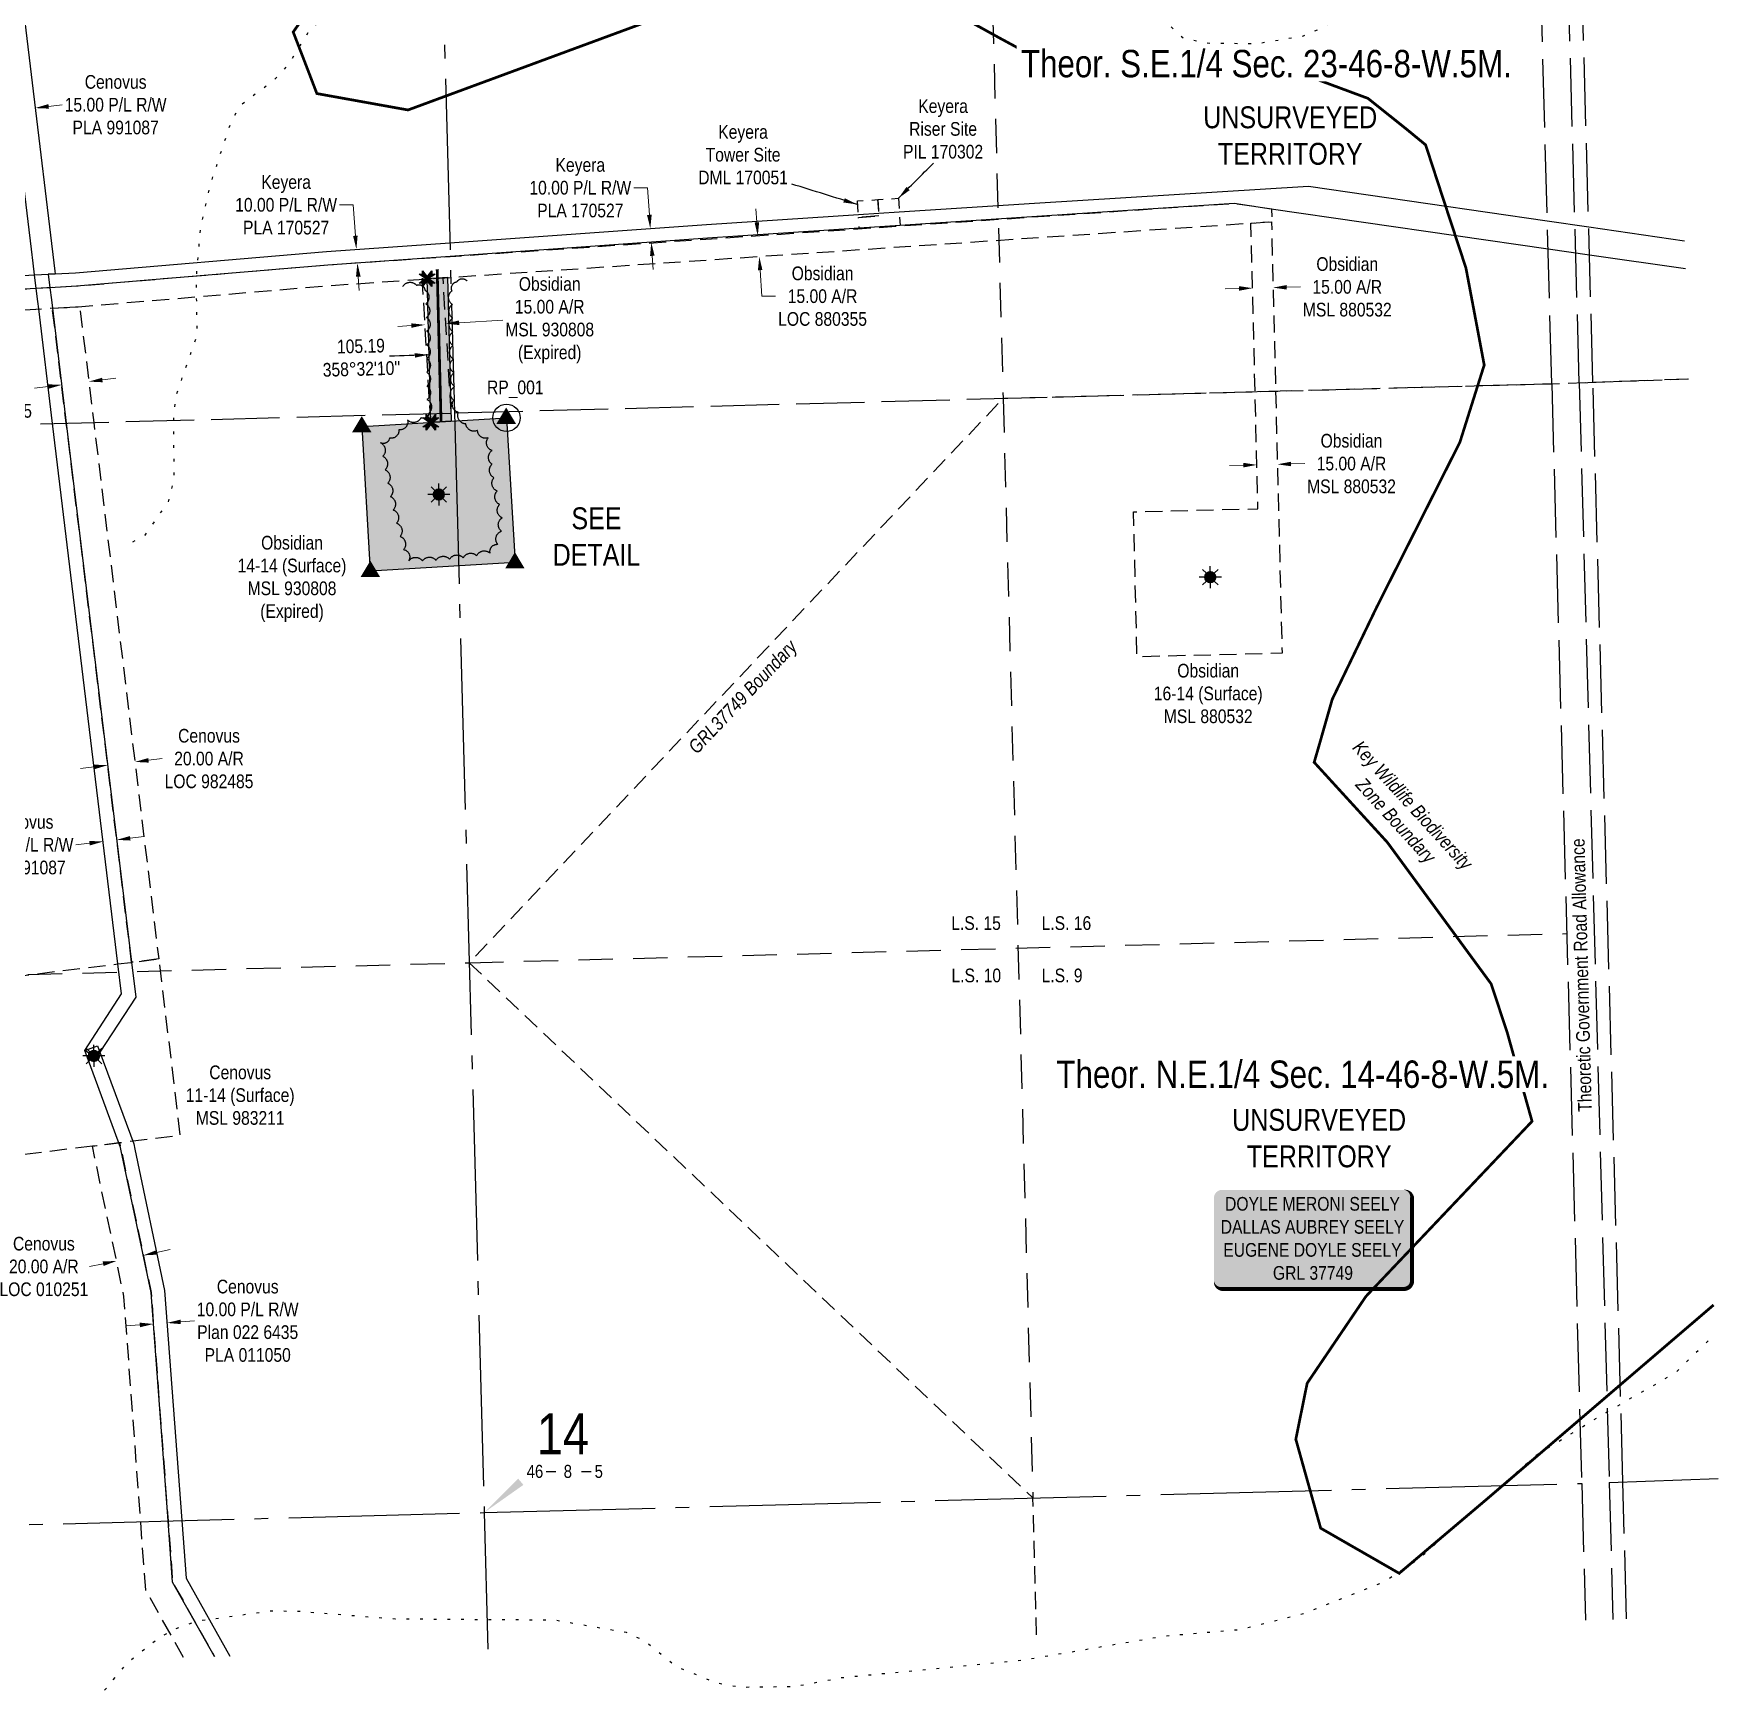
# Model space of a CAD drawing. Extents: x 627787 to 634104, y 5870327 to 5875179.
# Drawn here: x 630441 to 631674, y 5870327 to 5871539 of the extents above; entities that cross this region are included whole.
import ezdxf
from ezdxf.enums import TextEntityAlignment as Align

# ---------------------------------------------------------------- set-up
doc = ezdxf.new("R2010")
doc.units = 0
doc.header["$LTSCALE"] = 5
doc.header["$PDSIZE"] = 0.5
for name, pattern in [('0', [1, 1, 0]), ('DASHDOT2', [12.7, 6.35, -3.175, 0, -3.175]), ('foc-ACCESSROAD', [3.75, 2.5, -1.25]), ('foc-LSD', [8, 5, -3]), ('foc-QUARTERLINE', [33, 25, -3, 2, -3]), ('foc-UNSURVEYED', [12.5, 10, -2.5]), ('foc-WHEELTRACKS', [2, 0.4, -1.6])]:
    doc.linetypes.add(name, pattern=pattern)
doc.layers.get('Defpoints').update_dxf_attribs({"color": 9})
for name, color, linetype in [('10', 1, 'Continuous'), ('35', 37, 'Continuous'), ('9', 3, 'Continuous'), ('AS-OWNER', 7, 'Continuous'), ('AS-ROADS', 254, 'Continuous'), ('AS-SYMBOL', 7, 'Continuous'), ('AS-WILDLIFE', 131, 'DASHDOT2'), ('C-AR', 13, 'foc-ACCESSROAD'), ('C-SYMBOL', 7, 'Continuous'), ('C-WS', 13, 'foc-ACCESSROAD'), ('C-WS-S', 8, 'Continuous'), ('DETAIL-T', 7, 'Continuous'), ('F-AR', 190, 'foc-ACCESSROAD'), ('F-RW', 190, 'Continuous'), ('F-WS', 190, 'foc-ACCESSROAD'), ('L-BD', 7, 'Continuous'), ('L-MON', 1, 'Continuous'), ('L-QSEC', 8, 'foc-QUARTERLINE'), ('L-ROAD-T', 7, 'Continuous'), ('L-SECLBL', 7, 'Continuous'), ('L-SECTION-LSD', 7, 'foc-LSD'), ('L-UNS-T', 3, 'Continuous'), ('L-USEC', 7, 'foc-UNSURVEYED'), ('P-PROPOSED', 10, 'Continuous'), ('P-PROPOSED-H', 21, 'Continuous'), ('T-BUSH', 110, '0'), ('T-WATER-P3', 160, 'foc-WHEELTRACKS')]:
    doc.layers.add(name, color=color, linetype=linetype)
for name, color, linetype, lineweight in [('C-AR-T', 13, 'Continuous', 9), ('C-WS-T', 13, 'Continuous', 9), ('F-AR-T', 190, 'Continuous', 9), ('F-RW-T', 190, 'Continuous', 9), ('F-WS-T', 190, 'Continuous', 9)]:
    doc.layers.add(name, color=color, linetype=linetype, lineweight=lineweight)
doc.styles.add('100L', font='ARIALN.TTF', dxfattribs={"height": 11})
doc.styles.add('175L', font='ARIALN.TTF', dxfattribs={"height": 20})
doc.styles.add('240', font='ARIALN.TTF', dxfattribs={"height": 30})
doc.styles.add('80', font='ARIALN.TTF', dxfattribs={"height": 10})
doc.styles.add('80CG', font='ARIALN.TTF', dxfattribs={"height": 10})
doc.styles.add('80L', font='ARIALN.TTF', dxfattribs={"height": 10})
doc.styles.add('SIMPLEX', font='ARIALN.TTF')
doc.dimstyles.new('Compass 5 000', dxfattribs={"dimscale": 5, "dimtxt": 9, "dimasz": 2, "dimexe": 0.2, "dimexo": 0.0625, "dimgap": 0.5, "dimtad": 0, "dimtih": 1, "dimtoh": 1, "dimzin": 0, "dimdsep": 46, "dimtxsty": '80CG', "dimcen": 0.1, "dimse1": 1, "dimse2": 1, "dimclrd": 256, "dimclrt": 256, "dimaunit": 1, "dimadec": 4, "dimazin": 0, "dimtfac": 0.06, "dimtofl": 0, "dimtmove": 0, "dimatfit": 1, "dimfxl": 0.2, "dimtolj": 1, "dimtzin": 0, "dimlwd": -1, "dimarcsym": 0})

# ---------------------------------------------------------------- blocks, each defined once
blk = doc.blocks.new('L-SECLBL')
at = {"layer": '9', "color": 7}
for p, q in [((-5.1, -27.8), (-12.3, -27.8)), ((20.7, -27.8), (13.5, -27.8))]:
    blk.add_line(p, q, dxfattribs=at)
at = {"layer": '10', "color": 2, "style": 'SIMPLEX'}
blk.add_attdef('SEC', text='', height=30, dxfattribs=at).set_placement((0, 0), align=Align.MIDDLE)
at = {"layer": '10', "color": 5, "style": '80L'}
blk.add_attdef('TWP', text='', height=9.5, dxfattribs=at).set_placement((-14.4, -27.4), align=Align.MIDDLE_RIGHT)
blk.add_attdef('RGE', text='', height=9.5, dxfattribs=at).set_placement((3.6, -27.4), align=Align.MIDDLE_CENTER)
blk.add_attdef('MER', text='', height=9.5, dxfattribs=at).set_placement((23.2, -27.4), align=Align.MIDDLE_LEFT)
blk = doc.blocks.new('GAS')
h = blk.add_hatch(color=255)
h.dxf.hatch_style = 1
edge = h.paths.add_edge_path()
edge.add_arc((0, 0), 0.9, 0, 360)
for p, q in [((-0.81, 0), (-1.62, 0)), ((-0.57, 0.57), (-1.14, 1.14)), ((0, 0.81), (0, 1.62)), ((0.57, 0.57), (1.14, 1.14)), ((1.62, 0), (0.81, 0)), ((-0.57, -0.57), (-1.14, -1.14)), ((0, -0.81), (0, -1.62)), ((1.14, -1.14), (0.57, -0.57))]:
    blk.add_line(p, q)
blk.add_circle((0, 0), 0.8)
blk = doc.blocks.new('*D27')
at = {"layer": 'C-WS-T', "transparency": 16777216}
for p, q in [((631326.1, 5871223.3), (631316.1, 5871223.1)), ((631361.1, 5871224.2), (631371.1, 5871224.4))]:
    blk.add_line(p, q, dxfattribs=at)
for points in [[(631326.1, 5871225), (631326.1, 5871221.6), (631336.1, 5871223.5)], [(631361.1, 5871225.8), (631361.1, 5871222.5), (631351.1, 5871223.9)]]:
    blk.add_solid(points, dxfattribs=at)
at = {"layer": 'Defpoints', "color": 0, "transparency": 16777216}
for p in [(631335.9, 5871231.5), (631350.9, 5871231.9), (631351.1, 5871223.9)]:
    blk.add_point(p, dxfattribs=at)
at = {"layer": 'C-WS-T', "transparency": 16777216, "insert": (631405.3, 5871224.4), "char_height": 10, "attachment_point": 5, "style": '80CG'}
blk.add_mtext('\\A1;Obsidian\\P15.00 A/R\\PMSL 880532', dxfattribs=at)
blk = doc.blocks.new('*D28')
at = {"layer": 'Defpoints', "color": 0, "transparency": 16777216}
for p in [(630519.5, 5870655.3), (630499.9, 5870651.2), (630501.9, 5870641.4)]:
    blk.add_point(p, dxfattribs=at)
at = {"layer": 'F-AR-T', "transparency": 16777216}
for p, q in [((630531.3, 5870647.6), (630541.1, 5870649.7)), ((630492.1, 5870639.4), (630482.3, 5870637.3))]:
    blk.add_line(p, q, dxfattribs=at)
for points in [[(630491.8, 5870641), (630492.5, 5870637.7), (630501.9, 5870641.4)], [(630530.9, 5870649.2), (630531.6, 5870646), (630521.5, 5870645.5)]]:
    blk.add_solid(points, dxfattribs=at)
at = {"layer": 'F-AR-T', "transparency": 16777216, "insert": (630448.8, 5870637.3), "char_height": 10, "attachment_point": 5, "style": '80CG'}
blk.add_mtext('\\A1;Cenovus\\P20.00 A/R\\PLOC 010251', dxfattribs=at)
blk = doc.blocks.new('*D29')
at = {"layer": 'Defpoints', "color": 0, "transparency": 16777216}
for p in [(630515.4, 5871006.3), (630497.1, 5870990.8), (630516.9, 5870993.2)]:
    blk.add_point(p, dxfattribs=at)
at = {"layer": 'F-AR-T', "transparency": 16777216}
for p, q in [((630485.6, 5871002.7), (630475.6, 5871001.5)), ((630525.3, 5871007.5), (630535.3, 5871008.7))]:
    blk.add_line(p, q, dxfattribs=at)
for points in [[(630485.4, 5871004.3), (630485.8, 5871001), (630495.5, 5871003.9)], [(630525.1, 5871009.1), (630525.5, 5871005.8), (630515.4, 5871006.3)]]:
    blk.add_solid(points, dxfattribs=at)
at = {"layer": 'F-AR-T', "transparency": 16777216, "insert": (630569.6, 5871008.7), "char_height": 10, "attachment_point": 5, "style": '80CG'}
blk.add_mtext('\\A1;Cenovus\\P20.00 A/R\\PLOC 982485', dxfattribs=at)
blk = doc.blocks.new('*D30')
at = {"layer": 'Defpoints', "color": 0, "transparency": 16777216}
for p in [(630528.9, 5870596.2), (630538.8, 5870597), (630538.9, 5870596.1)]:
    blk.add_point(p, dxfattribs=at)
at = {"layer": 'F-RW-T', "transparency": 16777216}
for p, q in [((630519, 5870594.6), (630509, 5870593.9)), ((630548.9, 5870596.8), (630558.9, 5870597.6))]:
    blk.add_line(p, q, dxfattribs=at)
for points in [[(630518.8, 5870596.3), (630519.1, 5870592.9), (630528.9, 5870595.3)], [(630548.8, 5870598.5), (630549, 5870595.2), (630538.9, 5870596.1)]]:
    blk.add_solid(points, dxfattribs=at)
at = {"layer": 'F-RW-T', "transparency": 16777216, "insert": (630597.9, 5870597.6), "char_height": 10, "attachment_point": 5, "style": '80CG'}
blk.add_mtext('\\A1;Cenovus\\P10.00 P/L R/W\\PPlan 022 6435\\PPLA 011050', dxfattribs=at)
blk = doc.blocks.new('*D31')
at = {"layer": 'Defpoints', "color": 0, "transparency": 16777216}
for p in [(630491.5, 5870953.6), (630492.2, 5870948.1), (630501.4, 5870954.8)]:
    blk.add_point(p, dxfattribs=at)
at = {"layer": 'F-RW-T', "transparency": 16777216}
for p, q in [((630512, 5870950.5), (630522, 5870951.7)), ((630482.2, 5870946.9), (630472.3, 5870945.7))]:
    blk.add_line(p, q, dxfattribs=at)
for points in [[(630482, 5870948.5), (630482.4, 5870945.2), (630492.2, 5870948.1)], [(630511.8, 5870952.1), (630512.2, 5870948.8), (630502.1, 5870949.3)]]:
    blk.add_solid(points, dxfattribs=at)
at = {"layer": 'F-RW-T', "transparency": 16777216, "insert": (630433.2, 5870945.7), "char_height": 10, "attachment_point": 5, "style": '80CG'}
blk.add_mtext('\\A1;Cenovus\\P10.00 P/L R/W\\PPLA 991087', dxfattribs=at)
blk = doc.blocks.new('*D33')
at = {"layer": 'C-AR-T', "transparency": 16777216}
for p, q in [((630970.4, 5871400.9), (630969.7, 5871410.8)), ((630972.7, 5871365.9), (630974, 5871346.8)), ((630974, 5871346.8), (630984, 5871346.8))]:
    blk.add_line(p, q, dxfattribs=at)
for points in [[(630972, 5871401), (630968.7, 5871400.7), (630971, 5871390.9)], [(630974.4, 5871366), (630971.1, 5871365.8), (630972.1, 5871375.9)]]:
    blk.add_solid(points, dxfattribs=at)
at = {"layer": 'Defpoints', "color": 0, "transparency": 16777216}
for p in [(630966.1, 5871390.5), (630967.1, 5871375.5), (630972.1, 5871375.9)]:
    blk.add_point(p, dxfattribs=at)
at = {"layer": 'C-AR-T', "transparency": 16777216, "insert": (631018.4, 5871346.8), "char_height": 10, "attachment_point": 5, "style": '80CG'}
blk.add_mtext('\\A1;Obsidian\\P15.00 A/R\\PLOC 880355', dxfattribs=at)
blk = doc.blocks.new('*D35')
at = {"layer": 'C-WS-T', "transparency": 16777216}
for p, q in [((631322.9, 5871352.5), (631312.9, 5871352.3)), ((631357.9, 5871353.4), (631367.9, 5871353.6))]:
    blk.add_line(p, q, dxfattribs=at)
for points in [[(631357.9, 5871355), (631358, 5871351.7), (631347.9, 5871353.1)], [(631322.9, 5871354.2), (631323, 5871350.8), (631332.9, 5871352.7)]]:
    blk.add_solid(points, dxfattribs=at)
at = {"layer": 'Defpoints', "color": 0, "transparency": 16777216}
for p in [(631332.9, 5871355.8), (631347.9, 5871356.1), (631347.9, 5871353.1)]:
    blk.add_point(p, dxfattribs=at)
at = {"layer": 'C-WS-T', "transparency": 16777216, "insert": (631402.2, 5871353.6), "char_height": 10, "attachment_point": 5, "style": '80CG'}
blk.add_mtext('\\A1;Obsidian\\P15.00 A/R\\PMSL 880532', dxfattribs=at)
blk = doc.blocks.new('*D37')
at = {"layer": 'Defpoints', "color": 0, "transparency": 16777216}
for p in [(630878.1, 5871395.3), (630892.4, 5871396.3), (630878.8, 5871385.3)]:
    blk.add_point(p, dxfattribs=at)
at = {"layer": 'F-RW-T', "transparency": 16777216}
for p, q in [((630890.3, 5871426.1), (630880.3, 5871426.1)), ((630891.7, 5871406.3), (630890.3, 5871426.1)), ((630893.8, 5871376.3), (630894.5, 5871366.4))]:
    blk.add_line(p, q, dxfattribs=at)
for points in [[(630893.4, 5871406.4), (630890, 5871406.2), (630892.4, 5871396.3)], [(630895.5, 5871376.5), (630892.2, 5871376.2), (630893.1, 5871386.3)]]:
    blk.add_solid(points, dxfattribs=at)
at = {"layer": 'F-RW-T', "transparency": 16777216, "insert": (630841.2, 5871426.1), "char_height": 10, "attachment_point": 5, "style": '80CG'}
blk.add_mtext('\\A1;Keyera\\P10.00 P/L R/W\\PPLA 170527', dxfattribs=at)
blk = doc.blocks.new('*D42')
at = {"layer": 'Defpoints', "color": 0, "transparency": 16777216}
for p in [(630459.6, 5871299.9), (630479.5, 5871302.3), (630481.7, 5871284.4)]:
    blk.add_point(p, dxfattribs=at)
at = {"layer": 'F-AR-T', "transparency": 16777216}
for p, q in [((630451.9, 5871280.8), (630442, 5871279.6)), ((630491.6, 5871285.6), (630501.5, 5871286.8))]:
    blk.add_line(p, q, dxfattribs=at)
for points in [[(630451.7, 5871282.4), (630452.1, 5871279.1), (630461.8, 5871282)], [(630491.4, 5871287.2), (630491.8, 5871283.9), (630481.7, 5871284.4)]]:
    blk.add_solid(points, dxfattribs=at)
at = {"layer": 'F-AR-T', "transparency": 16777216, "insert": (630407.6, 5871279.6), "char_height": 10, "attachment_point": 5, "style": '80CG'}
blk.add_mtext('\\A1;Cenovus\\P20.00 A/R\\PLOC 982485', dxfattribs=at)
blk = doc.blocks.new('*D46')
at = {"layer": 'Defpoints', "color": 0, "transparency": 16777216}
for p in [(630666.1, 5871380.3), (630677.4, 5871381.1), (630666.8, 5871370.3)]:
    blk.add_point(p, dxfattribs=at)
at = {"layer": 'F-RW-T', "transparency": 16777216}
for p, q in [((630675.1, 5871413.6), (630665.1, 5871413.6)), ((630676.7, 5871391), (630675.1, 5871413.6)), ((630678.8, 5871361.1), (630679.5, 5871351.1))]:
    blk.add_line(p, q, dxfattribs=at)
for points in [[(630678.3, 5871391.2), (630675, 5871390.9), (630677.4, 5871381.1)], [(630680.5, 5871361.2), (630677.1, 5871361), (630678.1, 5871371.1)]]:
    blk.add_solid(points, dxfattribs=at)
at = {"layer": 'F-RW-T', "transparency": 16777216, "insert": (630626, 5871413.6), "char_height": 10, "attachment_point": 5, "style": '80CG'}
blk.add_mtext('\\A1;Keyera\\P10.00 P/L R/W\\PPLA 170527', dxfattribs=at)
blk = doc.blocks.new('*D48')
at = {"layer": 'Defpoints', "color": 0, "transparency": 16777216}
for p in [(630426.3, 5871492.6), (630441.2, 5871494.4), (630442.4, 5871484.4)]:
    blk.add_point(p, dxfattribs=at)
at = {"layer": 'F-RW-T', "transparency": 16777216}
for p, q in [((630417.6, 5871481.4), (630407.6, 5871480.2)), ((630452.3, 5871485.6), (630462.2, 5871486.8))]:
    blk.add_line(p, q, dxfattribs=at)
for points in [[(630417.4, 5871483.1), (630417.8, 5871479.8), (630427.5, 5871482.6)], [(630452.1, 5871487.3), (630452.5, 5871484), (630442.4, 5871484.4)]]:
    blk.add_solid(points, dxfattribs=at)
at = {"layer": 'F-RW-T', "transparency": 16777216, "insert": (630501.3, 5871486.8), "char_height": 10, "attachment_point": 5, "style": '80CG'}
blk.add_mtext('\\A1;Cenovus\\P15.00 P/L R/W\\PPLA 991087', dxfattribs=at)
blk = doc.blocks.new('STRIA')
blk.add_hatch(color=255).paths.add_polyline_path([(-0.04, 1.52), (-1.47, -0.87), (1.39, -0.87)])
blk = doc.blocks.new('STRIAA')
blk.add_blockref('STRIA', (0, 0))
blk = doc.blocks.new('STRIB')
at = {"color": 1}
blk.add_solid([(-1.12, -0.67), (-0.04, 1.13), (1.04, -0.67)], dxfattribs=at)
blk = doc.blocks.new('STRIBB')
blk.add_blockref('STRIB', (0, 0))
blk = doc.blocks.new('STRICC')
for name in ['STRIAA', 'STRIBB']:
    blk.add_blockref(name, (0, 0))
blk = doc.blocks.new('fdspike')
blk.add_blockref('STRICC', (0, 0))
blk = doc.blocks.new('TEMP')
h = blk.add_hatch(color=255)
h.dxf.hatch_style = 1
h.paths.add_polyline_path([(0, 0.25), (-0.67, 1.15), (-0.67, 0.67), (-1.15, 0.67), (-0.25, 0), (-1.15, -0.67), (-0.67, -0.67), (-0.67, -1.15), (0, -0.25), (0.67, -1.15), (0.67, -0.67), (1.15, -0.67), (0.25, 0), (1.15, 0.67), (0.67, 0.67), (0.67, 1.15)])
h.paths.add_polyline_path([(0.57, 0.85), (0.57, 0.57), (0.85, 0.57), (0.08, 0), (0.85, -0.57), (0.57, -0.57), (0.57, -0.85), (0, -0.08), (-0.57, -0.85), (-0.57, -0.57), (-0.85, -0.57), (-0.08, 0), (-0.85, 0.57), (-0.57, 0.57), (-0.57, 0.85), (0, 0.08)], flags=16)
h = blk.add_hatch(color=1)
h.dxf.hatch_style = 1
h.paths.add_polyline_path([(0, 0.08), (-0.57, 0.85), (-0.57, 0.57), (-0.85, 0.57), (-0.08, 0), (-0.85, -0.57), (-0.57, -0.57), (-0.57, -0.85), (0, -0.08), (0.57, -0.85), (0.57, -0.57), (0.85, -0.57), (0.08, 0), (0.85, 0.57), (0.57, 0.57), (0.57, 0.85)])
at = {"color": 1}
for p, q in [((-0.08, 0), (0.08, 0)), ((0, 0.08), (0, -0.08))]:
    blk.add_line(p, q, dxfattribs=at)
at = {"color": 255, "flags": 128}
blk.add_lwpolyline([(-0.25, 0), (-1.15, 0.67), (-0.67, 0.67), (-0.67, 1.15), (0, 0.25), (0.67, 1.15), (0.67, 0.67), (1.15, 0.67), (0.25, 0), (1.15, -0.67), (0.67, -0.67), (0.67, -1.15), (0, -0.25), (-0.67, -1.15), (-0.67, -0.67), (-1.15, -0.67)], close=True, dxfattribs=at)
at = {"color": 1, "flags": 128}
blk.add_lwpolyline([(-0.08, 0), (-0.85, 0.57), (-0.57, 0.57), (-0.57, 0.85), (0, 0.08), (0.57, 0.85), (0.57, 0.57), (0.85, 0.57), (0.08, 0), (0.85, -0.57), (0.57, -0.57), (0.57, -0.85), (0, -0.08), (-0.57, -0.85), (-0.57, -0.57), (-0.85, -0.57)], close=True, dxfattribs=at)
blk = doc.blocks.new('*U53')
h = blk.add_hatch(color=59)
edge = h.paths.add_edge_path()
edge.add_line((-66.5, -37), (66.5, -37))
edge.add_arc((66.5, -31), 6, 270, 360)
edge.add_line((72.5, -31), (72.5, 29.5))
edge.add_arc((66.5, 29.5), 6, 0, 90)
edge.add_line((66.5, 35.5), (-66.5, 35.5))
edge.add_arc((-66.5, 29.5), 6, 90, 180)
edge.add_line((-72.5, 29.5), (-72.5, -31))
edge.add_arc((-66.5, -31), 6, 180, 270)
at = {"color": 1, "flags": 128}
blk.add_lwpolyline([(-66.5, -37, 3, 3, 0), (66.5, -37, 3, 3, 0.414214), (72.5, -31, 3, 3, 0), (72.5, 29.5, 3, 0, 0.414214), (66.5, 35.5, 0, 0, 0), (-66.5, 35.5, 0, 0, 0.414214), (-72.5, 29.5, 0, 0, 0), (-72.5, -31, 0, 3, 0.414214)], format="xyseb", close=True, dxfattribs=at)
blk.add_lwpolyline([(-36.3, -18.8, 0, 7.5, 0), (0, 0, 0, 0, 0)], format="xyseb", dxfattribs=at)
at = {"color": 1, "style": '80'}
blk.add_attdef('ENTER_TEXT_001', (-36, -5), '', height=10, dxfattribs=at)
blk = doc.blocks.new('*D55')
at = {"layer": 'C-WS-T', "transparency": 16777216}
for p, q in [((630717.6, 5871325.3), (630707.6, 5871324.7)), ((630752.6, 5871327.4), (630784.5, 5871329.3))]:
    blk.add_line(p, q, dxfattribs=at)
for points in [[(630717.5, 5871327), (630717.7, 5871323.7), (630727.6, 5871325.9)], [(630752.5, 5871329.1), (630752.7, 5871325.7), (630742.6, 5871326.8)]]:
    blk.add_solid(points, dxfattribs=at)
at = {"layer": 'Defpoints', "color": 0, "transparency": 16777216}
for p in [(630742.6, 5871326.8), (630728.8, 5871306.5), (630743.7, 5871307.4)]:
    blk.add_point(p, dxfattribs=at)
at = {"layer": 'C-WS-T', "transparency": 16777216, "insert": (630818.8, 5871329.3), "char_height": 10, "attachment_point": 5, "style": '80CG'}
blk.add_mtext('\\A1;Obsidian\\P15.00 A/R\\PMSL 930808\\P(Expired)', dxfattribs=at)

msp = doc.modelspace()

# ---------------------------------------------------------------- hatches: boundary and pattern name
at = {"layer": 'P-PROPOSED-H'}
h = msp.add_hatch(color=256, dxfattribs=at)
h.dxf.hatch_style = 1
h.paths.add_polyline_path([(630731.85, 5871254.553), (630729.163, 5871359.674), (630744.136, 5871360.735), (630746.827, 5871255.444)])
h = msp.add_hatch(color=256, dxfattribs=at)
h.dxf.hatch_style = 1
h.paths.add_polyline_path([(630793.547, 5871152.081), (630687.813, 5871145.855), (630681.528, 5871251.561), (630787.184, 5871257.844)])

# ---------------------------------------------------------------- linework, layer by layer
at = {"layer": '35', "color": 3}
msp.add_circle((630787.184, 5871257.844), 9.997, dxfattribs=at)
at = {"layer": 'AS-ROADS', "const_width": 1.999, "flags": 128}
msp.add_lwpolyline([(630739.326, 5871255.377), (630736.484, 5871366.585)], dxfattribs=at)
at = {"layer": 'C-AR', "flags": 128}
msp.add_lwpolyline([(630731.85, 5871254.553), (630725.598, 5871359.703), (630740.567, 5871360.593), (630746.819, 5871255.443)], close=True, dxfattribs=at)
msp.add_lwpolyline([(630746.819, 5871255.443), (630731.85, 5871254.553)], dxfattribs=at)
at = {"layer": 'C-WS', "flags": 128}
msp.add_lwpolyline([(631349.787, 5871277.439), (631354.477, 5871085.73), (631248.443, 5871083.137), (631245.85, 5871189.17), (631336.878, 5871191.396), (631334.783, 5871277.04), (631331.768, 5871400.302), (631346.757, 5871401.318), (631349.787, 5871277.439)], close=True, dxfattribs=at)
at = {"layer": 'F-AR', "flags": 128}
msp.add_lwpolyline([(630532.811, 5870862.199), (630512.944, 5870859.792), (630465.212, 5871253.921), (630455.011, 5871338.16), (630457.095, 5871338.277), (630475.031, 5871339.295), (630485.306, 5871254.456), (630532.811, 5870862.199)], close=True, dxfattribs=at)
msp.add_lwpolyline([(630551.008, 5870351.535), (630523.352, 5870400.613), (630519.626, 5870450.721), (630507.37, 5870615.517), (630484.284, 5870725.292), (630503.702, 5870727.643), (630504.227, 5870727.706), (630504.952, 5870724.26), (630505.433, 5870721.968), (630527.228, 5870618.331), (630539.653, 5870451.254), (630542.979, 5870406.548), (630573.641, 5870352.137)], dxfattribs=at)
at = {"layer": 'F-RW'}
msp.add_lwpolyline([(630489.822, 5870794.08), (630487.08, 5870789.875), (630478.699, 5870795.341), (630505.664, 5870836.688), (630503.012, 5870858.589), (630455.166, 5871253.654), (630444.999, 5871337.611), (630444.362, 5871342.866), (630443.202, 5871352.442), (630441.997, 5871362.393), (630440.944, 5871371.079), (630439.728, 5871381.119), (630389.64, 5871796.601), (630404.745, 5871796.702), (630456.785, 5871365.038), (630457.006, 5871363.214), (630452.01, 5871362.942), (630453.215, 5871352.992), (630454.296, 5871344.068), (630455.011, 5871338.16), (630465.212, 5871253.921), (630512.944, 5870859.792), (630516.035, 5870834.275), (630489.822, 5870794.08)], close=True, dxfattribs=at)
for points in [[(629823.885, 5871330.299), (629923.791, 5871335.118), (629953.928, 5871336.572), (630096.433, 5871343.447), (630096.797, 5871343.467), (630111.734, 5871344.286), (630442.129, 5871362.401), (630452.01, 5871362.942), (630457.006, 5871363.214), (630471.952, 5871364.036), (630655.636, 5871379.525), (630745.746, 5871385.909), (630933.434, 5871399.205), (631044.586, 5871406.494), (631059.544, 5871407.475), (631074.512, 5871408.457), (631173.386, 5871414.941), (631373.768, 5871427.404), (631548.522, 5871402.009), (631578.819, 5871397.606), (631648.956, 5871387.414)], [(631649.518, 5871366.784), (631579.382, 5871376.922), (631549.086, 5871381.301), (631346.531, 5871410.575), (631319.419, 5871414.495), (631075.167, 5871398.476), (631045.241, 5871396.514), (630934.114, 5871389.226), (630746.018, 5871375.901), (630656.409, 5871369.553), (630472.646, 5871354.056), (630453.215, 5871352.992), (630443.202, 5871352.442), (630112.054, 5871334.286), (630097.12, 5871333.467), (630097.443, 5871323.469), (629954.467, 5871316.571), (629924.33, 5871315.117), (629824.423, 5871310.298)], [(630573.641, 5870352.137), (630542.979, 5870406.548), (630539.653, 5870451.254), (630527.228, 5870618.331), (630505.433, 5870721.968), (630504.951, 5870724.26), (630478.699, 5870795.341), (630488.077, 5870798.809), (630489.822, 5870794.081), (630514.583, 5870727.039), (630515.396, 5870723.175), (630537.148, 5870619.738), (630549.659, 5870451.521), (630552.784, 5870409.514), (630584.947, 5870352.437)]]:
    msp.add_lwpolyline(points, dxfattribs=at)
at = {"layer": 'F-WS', "flags": 128}
for points in [[(631059.675, 5871405.477), (631044.717, 5871404.496), (631044.586, 5871406.494), (631043.932, 5871416.464), (631058.891, 5871417.446), (631059.544, 5871407.475), (631059.675, 5871405.477)], [(631075.167, 5871398.476), (631045.241, 5871396.514), (631044.717, 5871404.496), (631059.675, 5871405.477), (631059.544, 5871407.475), (631058.891, 5871417.446), (631073.859, 5871418.427), (631074.512, 5871408.457), (631075.167, 5871398.476)], [(630484.284, 5870725.292), (630434.215, 5870719.228), (630418.576, 5870848.363), (630503.012, 5870858.589), (630512.944, 5870859.792), (630532.811, 5870862.199), (630548.451, 5870733.062), (630513.904, 5870728.878), (630504.227, 5870727.706), (630503.702, 5870727.643), (630484.284, 5870725.292)]]:
    msp.add_lwpolyline(points, close=True, dxfattribs=at)
msp.add_lwpolyline([(631174.992, 5870368.123), (631172.278, 5870468.068), (630760.001, 5870859.449), (631150.432, 5871272.135), (631334.635, 5871277.036), (631349.639, 5871277.435), (631551.769, 5871282.821), (631581.916, 5871283.912), (631651.707, 5871286.436)], dxfattribs=at)
at = {"layer": 'L-QSEC'}
for p, q in [((630724.633, 5872165.516), (630749.116, 5871261.483)), ((630749.116, 5871261.483), (630770.885, 5870457.414)), ((631593.778, 5870479.483), (631673.609, 5870482.375)), ((630770.885, 5870457.414), (631573.67, 5870478.755)), ((629968.119, 5870436.074), (630770.885, 5870457.414)), ((630770.885, 5870457.414), (630773.592, 5870357.452))]:
    msp.add_line(p, q, dxfattribs=at)
at = {"layer": 'L-SECLBL', "flags": 128}
msp.add_lwpolyline([(630770.885, 5870457.414, 0, 6, 0), (630797.637, 5870479.955, 0, 0, 0)], format="xyseb", dxfattribs=at)
at = {"layer": 'L-SECTION-LSD'}
for p, q in [((631128.603, 5872076.22), (631150.443, 5871272.153)), ((631150.443, 5871272.153), (631172.276, 5870468.085)), ((630760.01, 5870859.449), (631562.72, 5870880.789)), ((629957.297, 5870838.11), (630760.001, 5870859.449))]:
    msp.add_line(p, q, dxfattribs=at)
at = {"layer": 'L-USEC'}
for p, q in [((631551.769, 5871282.822), (631529.866, 5872086.888)), ((631571.882, 5871283.37), (631549.979, 5872087.436)), ((631581.915, 5871283.912), (631560.013, 5872087.976)), ((630749.116, 5871261.483), (631551.769, 5871282.822)), ((631551.769, 5871282.822), (631573.67, 5870478.755)), ((631571.877, 5871283.549), (631651.707, 5871286.435)), ((631571.882, 5871283.369), (631593.783, 5870479.303)), ((631603.817, 5870479.847), (631581.915, 5871283.912)), ((629946.475, 5871240.146), (630749.116, 5871261.483)), ((631606.547, 5870379.595), (631603.817, 5870479.847)), ((631573.67, 5870478.755), (631576.393, 5870378.793)), ((631593.783, 5870479.303), (631596.505, 5870379.328))]:
    msp.add_line(p, q, dxfattribs=at)
at = {"layer": 'P-PROPOSED', "flags": 128}
msp.add_lwpolyline([(630731.85, 5871254.553), (630729.163, 5871359.674), (630744.136, 5871360.735), (630746.827, 5871255.444)], close=True, dxfattribs=at)
at = {"layer": 'P-PROPOSED'}
msp.add_lwpolyline([(630793.547, 5871152.081), (630687.813, 5871145.855), (630681.528, 5871251.561), (630787.184, 5871257.844)], close=True, dxfattribs=at)
at = {"layer": 'T-BUSH', "flags": 128}
msp.add_lwpolyline([(630711.372, 5871354.024, -0.52056705), (630721.339, 5871354.795, -0.52056705), (630727.55, 5871351.245, -0.52056705), (630728.173, 5871341.268, -0.52056705), (630728.737, 5871331.289, -0.52056705), (630728.781, 5871321.292, -0.52056705), (630728.826, 5871311.295, -0.52056705), (630728.876, 5871301.299, -0.52056705), (630728.927, 5871291.302, -0.52056705), (630728.983, 5871281.306, -0.52056705), (630729.04, 5871271.309, -0.52056705), (630730.555, 5871261.478, -0.52056705), (630724.6, 5871257.936, -0.52056705), (630714.888, 5871256.239, -0.52056705), (630708.448, 5871249.146, -0.52056705), (630701.659, 5871243.145, -0.52056705), (630695.038, 5871239.664, -0.52056705), (630696.718, 5871229.809, -0.52056705), (630698.398, 5871219.955, -0.52056705), (630700.345, 5871210.15, -0.52056705), (630702.347, 5871200.356, -0.52056705), (630704.349, 5871190.562, -0.52056705), (630706.857, 5871180.885, -0.52056705), (630709.379, 5871171.212, -0.52056705), (630711.96, 5871161.554, -0.52056705), (630715.682, 5871153.345, -0.52056705), (630725.678, 5871153.226, -0.52056705), (630735.655, 5871153.618, -0.52056705), (630745.614, 5871154.49, -0.52056705), (630755.559, 5871155.471, -0.52056705), (630765.426, 5871157.078, -0.52056705), (630775.263, 5871158.849, -0.52056705), (630780.819, 5871165.387, -0.52056705), (630783.512, 5871175.014, -0.52056705), (630784.008, 5871184.741, -0.52056705), (630782.203, 5871194.574, -0.52056705), (630780.398, 5871204.406, -0.52056705), (630778.05, 5871214.121, -0.52056705), (630776.604, 5871223.941, -0.52056705), (630776.615, 5871233.937, -0.52056705), (630773.87, 5871243.348, -0.52056705), (630766.014, 5871248.741, -0.52056705), (630757.411, 5871253.479, -0.52056705), (630752.02, 5871261.894, -0.52056705), (630748.548, 5871270.881, -0.52056705), (630749.252, 5871280.848, -0.52056705), (630748.744, 5871290.831, -0.52056705), (630748.235, 5871300.815, -0.52056705), (630748.067, 5871310.809, -0.52056705), (630748.008, 5871320.805, -0.52056705), (630747.852, 5871330.8, -0.52056705), (630747.599, 5871340.794, -0.52056705), (630747.345, 5871350.787, -0.52056705), (630750.982, 5871357.338, -0.52056705), (630758.272, 5871358.044, -0.52056705)], format="xyb", dxfattribs=at)
at = {"layer": 'T-WATER-P3', "flags": 128}
for points in [[(630513.838, 5871167.32), (630522.917, 5871172.19), (630539.91, 5871196.466), (630544.232, 5871212.889), (630543.677, 5871254.634), (630545.397, 5871273.875), (630561.068, 5871318.695), (630560.245, 5871359.172), (630563.473, 5871396.625), (630570.804, 5871429.071), (630586.137, 5871475.328), (630593.643, 5871487.38), (630617.543, 5871505.277), (630627.442, 5871515.588), (630643.484, 5871541.703), (630655.307, 5871552.062), (630681.185, 5871567.967), (630695.725, 5871573.402), (630714.049, 5871576.773), (630812.763, 5871580.328), (630870.367, 5871586.535), (630945.314, 5871590.007), (630960.954, 5871594.751), (631038.944, 5871599.206), (631072.782, 5871605.33), (631121.93, 5871617.331), (631145.502, 5871631.67), (631161.633, 5871636.127), (631178.842, 5871636.157), (631191.948, 5871627.475), (631261.183, 5871555.157), (631282.093, 5871535.727), (631298.559, 5871532.008), (631335.758, 5871531.542), (631370.09, 5871537.197), (631384.547, 5871543.474), (631409.448, 5871559.953), (631429.939, 5871599.967), (631427.341, 5871616.388), (631419.315, 5871628.693), (631413.989, 5871643.596), (631399.884, 5871669.703), (631397.085, 5871686.9), (631399.387, 5871704.651), (631405.34, 5871718.527), (631421.501, 5871744.708), (631455.307, 5871832.188), (631461.849, 5871885.493), (631461.389, 5871906.365)], [(630493.245, 5870327.453), (630509.865, 5870347.625), (630532.384, 5870365.427), (630545.017, 5870372.439), (630559.856, 5870377.943), (630614.295, 5870385.513), (630634.096, 5870385.37), (630705.732, 5870379.73), (630822.431, 5870378.944), (630874.72, 5870369.907), (630888.245, 5870363.581), (630911.483, 5870344.876), (630940.375, 5870333.118), (630957.793, 5870329.785), (630998.456, 5870330.312), (631032.226, 5870336.734), (631166.135, 5870349.758), (631267.795, 5870367.112), (631323.331, 5870371.881), (631372.051, 5870384.173), (631429.102, 5870406.852), (631454.298, 5870423.52), (631539.869, 5870499.003), (631590.145, 5870529.928), (631641.725, 5870559.262), (631670.747, 5870587.442)]]:
    msp.add_lwpolyline(points, dxfattribs=at)

# ---------------------------------------------------------------- block references
at = {"layer": 'AS-OWNER', "color": 6}
ref = msp.add_blockref('*U53', (631377.159, 5870657.909), dxfattribs=dict(at, xscale=0.99967268, yscale=0.99967268, zscale=0.99967268))
ref.add_attrib('ENTER_TEXT_001', 'DOYLE MERONI SEELY', (631312.818, 5870678.165), dxfattribs={"layer": '0', "color": 1, "height": 9.99673, "style": '80'})
ref.add_attrib('ENTER_TEXT_002', 'DALLAS AUBREY SEELY', (631309.634, 5870661.326), dxfattribs={"layer": '0', "color": 1, "height": 9.99673, "style": '80'})
ref.add_attrib('ENTER_TEXT_003', 'EUGENE DOYLE SEELY', (631311.519, 5870644.488), dxfattribs={"layer": '0', "color": 1, "height": 9.99673, "style": '80'})
ref.add_attrib('ENTER_TEXT_004', 'GRL 37749', (631347.814, 5870627.649), dxfattribs={"layer": '0', "color": 1, "height": 9.9967, "style": '80'})
at = {"layer": 'AS-SYMBOL', "xscale": 4.999999999999984, "yscale": 4.999999999999984, "zscale": 4.999999999999984}
msp.add_blockref('GAS', (630737.678, 5871201.833), dxfattribs=at)
at = {"layer": 'C-WS-S', "xscale": 4.999999999999984, "yscale": 4.999999999999984, "zscale": 4.999999999999984}
for p in [(631301.995, 5871141.373), (630485.397, 5870791.327)]:
    msp.add_blockref('GAS', p, dxfattribs=at)
at = {"layer": 'L-MON', "xscale": 4.999999999999993, "yscale": 4.999999999999993, "zscale": 4.999999999999993}
for name, p in [('TEMP', (630729.163, 5871359.674)), ('fdspike', (630681.528, 5871251.561)), ('TEMP', (630731.85, 5871254.553)), ('fdspike', (630787.184, 5871257.844)), ('fdspike', (630793.547, 5871152.081)), ('fdspike', (630687.813, 5871145.855))]:
    msp.add_blockref(name, p, dxfattribs=at)
at = {"layer": 'L-SECLBL'}
msp.add_blockref('L-SECLBL', (630828.467, 5870514.924), dxfattribs=at).add_auto_attribs({'SEC': '14', 'TWP': '46', 'RGE': '8', 'MER': '5'})

# ---------------------------------------------------------------- texts
at = {"layer": '35', "color": 3, "style": '80'}
msp.add_attdef('RP_001', (630772.94, 5871275.192), 'RP', height=9.9967, dxfattribs=at)
at = {"layer": 'AS-WILDLIFE', "insert": (631412.579, 5871023.144), "char_height": 9.99673, "attachment_point": 1, "rotation": 312.443891, "style": '80L'}
msp.add_mtext_dynamic_manual_height_columns('\\pi0.34619;{\\fArial Narrow|b0|i1|c0|p34;Key Wildlife Biodiversity \\P\\pi21.836;Zone Boundary}', width=122.39877, gutter_width=50, heights=[0], dxfattribs=at)
at = {"layer": 'C-WS-T', "char_height": 10, "attachment_point": 5, "style": '80CG'}
for s, insert in [('\\A1;Obsidian\\P14-14 (Surface)\\PMSL 930808\\P(Expired)', (630630.311, 5871140.077)), ('\\A1;Obsidian\\P16-14 (Surface)\\PMSL 880532', (631300.486, 5871056.282))]:
    msp.add_mtext(s, dxfattribs=dict(at, insert=insert))
at = {"layer": 'DETAIL-T', "color": 3, "insert": (630853.025, 5871171.09), "char_height": 15.9948, "width": 63.6153, "attachment_point": 5, "style": '80CG'}
msp.add_mtext('SEE\\PDETAIL', dxfattribs=at)
at = {"layer": 'F-WS', "char_height": 10, "attachment_point": 5, "style": '80CG'}
for s, insert in [('\\A1;Keyera\\PRiser Site\\PPIL 170302', (631106.553, 5871469.11)), ('\\A1;Keyera\\PTower Site\\PDML 170051', (630960.237, 5871450.243)), ('\\A1;Cenovus\\P11-14 (Surface)\\PMSL 983211', (630592.406, 5870762.574))]:
    msp.add_mtext(s, dxfattribs=dict(at, insert=insert))
at = {"layer": 'F-WS-T', "insert": (630960.961, 5871052.98), "char_height": 10, "attachment_point": 5, "rotation": 46.587317, "style": '240'}
msp.add_mtext_dynamic_manual_height_columns('{\\fArial Narrow|b0|i1|c0|p34;GRL37749 Boundary}', width=108.42879, gutter_width=45, heights=[0], dxfattribs=at)
at = {"layer": 'L-BD', "insert": (630680.596, 5871315.35), "char_height": 9.99673, "width": 25.53653, "attachment_point": 2, "rotation": 1.522748, "style": '80L'}
msp.add_mtext("105.19\\P358°32'10''", dxfattribs=at)
at = {"layer": 'L-ROAD-T', "style": '80L'}
msp.add_text('Theoretic Government Road Allowance', height=10, rotation=91.542077, dxfattribs=at).set_placement((631573.441, 5870850.398), align=Align.MIDDLE_CENTER)
at = {"layer": 'L-UNS-T', "color": 3, "char_height": 16, "attachment_point": 5, "style": '80L'}
for insert in [(631360.466, 5871464.185), (631381.635, 5870731.097)]:
    msp.add_mtext_dynamic_manual_height_columns('UNSURVEYED TERRITORY', width=126.41375, gutter_width=47.5, heights=[0], dxfattribs=dict(at, insert=insert))

# ---------------------------------------------------------------- dimensions: what is measured, and where the dimension line sits
at = {"layer": 'C-AR-T'}
dim = msp.add_linear_dim(base=(630972.063, 5871375.867), p1=(630966.079, 5871390.544), p2=(630967.095, 5871375.53), angle=273.869703, text='Obsidian\\P15.00 A/R\\PLOC 880355', dimstyle='Compass 5 000', dxfattribs=at)
dim.commit()
dim.dimension.update_dxf_attribs({"geometry": '*D33', "text_midpoint": (631018.366, 5871346.771), "dimtype": 161})
at = {"layer": 'C-WS-T'}
for p1, p2, distance, picture, middle in [((631332.857, 5871355.772), (631347.862, 5871356.139), -3.026, '*D35', (631402.183, 5871353.603)), ((631335.897, 5871231.511), (631350.902, 5871231.878), -7.972, '*D27', (631405.344, 5871224.397))]:
    dim = msp.add_aligned_dim(p1=p1, p2=p2, distance=distance, text='Obsidian\\P15.00 A/R\\PMSL 880532', dimstyle='Compass 5 000', dxfattribs=at)
    dim.commit()
    dim.dimension.update_dxf_attribs({"geometry": picture, "text_midpoint": middle})
at = {"layer": 'C-WS-T', "color": 6}
dim = msp.add_linear_dim(base=(630742.576, 5871326.799), p1=(630728.759, 5871306.538), p2=(630743.728, 5871307.428), angle=3.40265, text='Obsidian\\P15.00 A/R\\PMSL 930808\\P(Expired)', dimstyle='Compass 5 000', dxfattribs=at)
dim.commit()
dim.dimension.update_dxf_attribs({"geometry": '*D55', "text_midpoint": (630818.773, 5871329.291), "dimtype": 161})
at = {"layer": 'F-AR-T'}
for base, p1, p2, angle, picture, middle in [((630481.681, 5871284.384), (630459.641, 5871299.923), (630479.508, 5871302.329), 6.905093, '*D42', (630407.625, 5871279.574)), ((630515.363, 5871006.27), (630497.081, 5870990.777), (630516.948, 5870993.183), 6.905382, '*D29', (630569.645, 5871008.685))]:
    dim = msp.add_linear_dim(base=base, p1=p1, p2=p2, angle=angle, text='Cenovus\\P20.00 A/R\\PLOC 982485', dimstyle='Compass 5 000', dxfattribs=at)
    dim.commit()
    dim.dimension.update_dxf_attribs({"geometry": picture, "text_midpoint": middle, "dimtype": 161})
dim = msp.add_aligned_dim(p1=(630519.457, 5870655.282), p2=(630499.873, 5870651.163), distance=9.954, text='Cenovus\\P20.00 A/R\\PLOC 010251', dimstyle='Compass 5 000', dxfattribs=at)
dim.commit()
dim.dimension.update_dxf_attribs({"geometry": '*D28', "text_midpoint": (630448.837, 5870637.307)})
at = {"layer": 'F-RW-T'}
for p1, p2, distance, text, picture, middle in [((630426.286, 5871492.626), (630441.187, 5871494.422), -10.066, 'Cenovus\\P15.00 P/L R/W\\PPLA 991087', '*D48', (630501.334, 5871486.822)), ((630501.436, 5870954.818), (630491.503, 5870953.615), 5.574, 'Cenovus\\P10.00 P/L R/W\\PPLA 991087', '*D31', (630433.232, 5870945.677)), ((630528.873, 5870596.214), (630538.843, 5870596.956), -0.867, 'Cenovus\\P10.00 P/L R/W\\PPlan 022 6435\\PPLA 011050', '*D30', (630597.938, 5870597.575))]:
    dim = msp.add_aligned_dim(p1=p1, p2=p2, distance=distance, text=text, dimstyle='Compass 5 000', dxfattribs=at)
    dim.commit()
    dim.dimension.update_dxf_attribs({"geometry": picture, "text_midpoint": middle})
for base, p1, p2, angle, picture, middle in [((630892.412, 5871396.299), (630878.81, 5871385.308), (630878.103, 5871395.285), 94.052152, '*D37', (630841.214, 5871426.116)), ((630677.385, 5871381.066), (630666.841, 5871370.292), (630666.134, 5871380.269), 94.052391, '*D46', (630625.997, 5871413.566))]:
    dim = msp.add_linear_dim(base=base, p1=p1, p2=p2, angle=angle, text='Keyera\\P10.00 P/L R/W\\PPLA 170527', dimstyle='Compass 5 000', dxfattribs=at)
    dim.commit()
    dim.dimension.update_dxf_attribs({"geometry": picture, "text_midpoint": middle, "dimtype": 161})

# ---------------------------------------------------------------- leaders
at = {"layer": 'F-RW-T', "path_type": 1}
for points in [[(631073.859, 5871418.427), (631099.453, 5871444.078)], [(631043.646, 5871413.953), (630995.975, 5871428.813)]]:
    msp.add_leader(points, dimstyle='Compass 5 000', override={"dimgap": 0.5, "dimtad": 0}, dxfattribs=at)
at = {"layer": 'L-BD', "path_type": 1}
msp.add_leader([(630730.162, 5871303.938), (630701.712, 5871302.872)], dimstyle='Compass 5 000', override={"dimgap": 0.5, "dimtad": 0}, dxfattribs=at)

# ---------------------------------------------------------------- next in the draw order: texts
at = {"layer": 'L-SECTION-LSD', "char_height": 10, "attachment_point": 1, "style": '100L', "bg_fill": 3, "box_fill_scale": 1.5, "bg_fill_color": 256, "bg_fill_transparency": 0}
for s, width, insert in [('\\pi1.8458;L.S. 15', 36.85945, (631110.657, 5870893.45)), ('L.S. 16', 36.94144, (631178.616, 5870893.45)), ('\\pi2.0291;L.S. 10', 36.95405, (631110.657, 5870855.166)), ('L.S. 9', 30.52728, (631178.616, 5870855.166))]:
    msp.add_mtext_dynamic_manual_height_columns(s, width=width, gutter_width=55, heights=[0], dxfattribs=dict(at, insert=insert))

# ---------------------------------------------------------------- next in the draw order: linework, layer by layer
at = {"layer": 'AS-WILDLIFE', "const_width": 2, "flags": 128}
msp.add_lwpolyline([(631670.154, 5870609.199), (631504, 5870467), (631440.188, 5870413), (631382.75, 5870446), (631364.562, 5870511), (631372.875, 5870552), (631415.875, 5870615.5), (631537.375, 5870743.5), (631530.625, 5870767.5), (631519.187, 5870808.5), (631518.188, 5870811.5), (631507.438, 5870844), (631431.5, 5870947.5), (631378, 5871006), (631382.062, 5871020), (631391.188, 5871052), (631423.75, 5871119.5), (631484.563, 5871240), (631502.375, 5871296.5), (631497.688, 5871321.5), (631489, 5871367.5), (631471.25, 5871421.5), (631459.5, 5871457.5), (631445.5, 5871469), (631417.312, 5871491.5), (631378.187, 5871506), (631334.437, 5871522.5), (631176.75, 5871520), (631148.125, 5871535.5), (631124.563, 5871548.5), (631072.625, 5871571.5), (631016.562, 5871574), (630955, 5871567), (630935.5, 5871564.5), (630881.937, 5871544.5), (630715.187, 5871483), (630648.5, 5871495), (630642, 5871512), (630631.187, 5871540), (630648.312, 5871564.5), (630679, 5871608.5), (630746.937, 5871683), (630850.188, 5871764.5), (630904.687, 5871797.5), (630936.125, 5871808.5), (631040, 5871844.5), (631089.062, 5871877), (631114.188, 5871894), (631216.75, 5872010.5), (631259.437, 5872059), (631345.625, 5872180), (631345.786, 5872182.03)], dxfattribs=at)

# ---------------------------------------------------------------- next in the draw order: texts
at = {"layer": 'C-SYMBOL', "color": 3, "char_height": 20, "attachment_point": 2, "style": '175L', "bg_fill": 3, "box_fill_scale": 1.15, "bg_fill_color": 256, "bg_fill_true_color": 256, "bg_fill_transparency": 0}
for s, insert, width in [('Theor. S.E.1/4 Sec. 23-46-8-W.5M.', (631343.017, 5871526.917), 359.12688), ('Theor. N.E.1/4 Sec. 14-46-8-W.5M.', (631369.614, 5870787.953), 360.38199)]:
    msp.add_mtext(s, dxfattribs=dict(at, insert=insert, width=width))

# ---------------------------------------------------------------- next in the draw order: linework, layer by layer
at = {"layer": 'C-WS', "flags": 128}
msp.add_lwpolyline([(630097.602, 5871318.535), (630473.467, 5871339.084, 0.00733922), (630473.906, 5871339.114), (630657.546, 5871354.6), (631347.607, 5871401.376), (631346.988, 5871410.509), (631319.419, 5871414.495), (630656.409, 5871369.553), (630472.646, 5871354.056), (630112.054, 5871334.286), (630111.734, 5871344.286), (630097.16, 5871799.801), (630096.753, 5871809.805), (630081.735, 5871809.71), (630096.797, 5871343.467), (630097.12, 5871333.467), (630097.443, 5871323.469)], format="xyb", close=True, dxfattribs=at)

doc.saveas('drawing.dxf')
